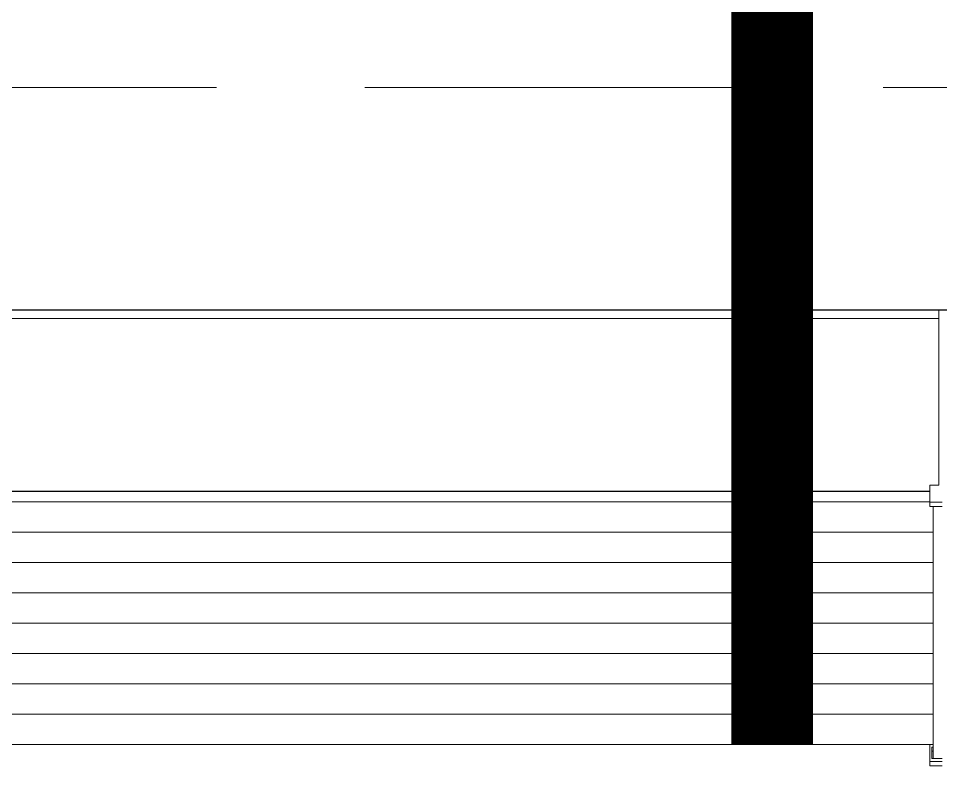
# Model space of a CAD drawing. Extents: x 27938 to 1507990, y 110129 to 923079.
# Drawn here: x 835433 to 836055, y 672086 to 672604 of the extents above; entities that cross this region are included whole.
import ezdxf

# ---------------------------------------------------------------- set-up
doc = ezdxf.new("R2010")
doc.units = 0
doc.header["$LTSCALE"] = 1000
doc.header["$MEASUREMENT"] = 0
doc.linetypes.add('DASH', pattern=[0.35, 0.25, -0.1])
doc.layers.add('PIPE-废水', color=31, linetype='TG_F')
doc.layers.add('看线', color=251, linetype='Continuous')
doc.layers.add('平面-看线', color=45, linetype='Continuous', lineweight=15)
doc.layers.add('平面-空调预留孔', color=173, linetype='Continuous', lineweight=15)
doc.styles.add('TG_LINETYPE', font='SIMPLEX', dxfattribs={"width": 0.8, "height": 3, "bigfont": 'HZTXT'})
doc.linetypes.add('TG_F', pattern='A,2,-0.3,["F",TG_LINETYPE,S=0.1,R=0,X=-0.23,Y=-0.15],0', length=2.3)

# ---------------------------------------------------------------- blocks, each defined once
blk = doc.blocks.new('gdgdgdrgdfsfs')
at = {"layer": '平面-空调预留孔'}
for p, q in [((701373.32, 763967.56), (701455.02, 763967.56)), ((701455.02, 763967.56), (701455.02, 763849.22)), ((703030.02, 763961.62), (701455.02, 763961.62)), ((701455.02, 763849.22), (701461.18, 763849.22)), ((701461.18, 763849.22), (701461.18, 763834.7)), ((703023.86, 763845.19), (701461.18, 763845.19)), ((703023.86, 763844.89), (701461.18, 763844.89)), ((701461.18, 763837.76), (701452.7, 763837.76)), ((701452.7, 763834.7), (701461.18, 763834.7)), ((701458.87, 763834.7), (701458.87, 763664.59)), ((703023.86, 763837.79), (701461.18, 763837.79)), ((703026.17, 763817.33), (701458.87, 763817.33)), ((703026.17, 763796.87), (701458.87, 763796.87)), ((703026.17, 763776.42), (701458.87, 763776.42)), ((703026.17, 763755.96), (701458.87, 763755.96)), ((703026.17, 763735.5), (701458.87, 763735.5)), ((703026.17, 763715.04), (701458.87, 763715.04)), ((703026.17, 763694.59), (701458.87, 763694.59)), ((701458.87, 763674.13), (701461.18, 763674.13)), ((703026.17, 763674.13), (701458.87, 763674.13)), ((701459.64, 763672.22), (701458.87, 763672.22)), ((701459.64, 763664.59), (701459.64, 763672.22)), ((701461.18, 763659.61), (701461.18, 763674.13)), ((701459.64, 763669.66), (701458.87, 763669.66)), ((701452.7, 763664.59), (701459.64, 763664.59)), ((701461.18, 763662.68), (701452.7, 763662.68)), ((701452.7, 763659.61), (701461.18, 763659.61))]:
    blk.add_line(p, q, dxfattribs=at)

msp = doc.modelspace()

# ---------------------------------------------------------------- linework, layer by layer
at = {"layer": 'PIPE-废水', "ltscale": 0.5, "const_width": 55}
msp.add_lwpolyline([(835941.58, 672113.52), (835941.58, 673487.17)], dxfattribs=at)
at = {"layer": '平面-看线', "color": 8, "linetype": 'DASH'}
msp.add_lwpolyline([(836266.58, 672557.17), (831616.58, 672557.17)], dxfattribs=at)
at = {"layer": '看线', "color": 8, "ltscale": 0.5}
msp.add_lwpolyline([(831666.58, 672407.17), (836266.58, 672407.17)], dxfattribs=at)

# ---------------------------------------------------------------- block references
at = {"layer": '平面-空调预留孔', "color": 8, "xscale": -1}
msp.add_blockref('gdgdgdrgdfsfs', (1537509.1, -91560.38), dxfattribs=at)

doc.saveas('drawing.dxf')
